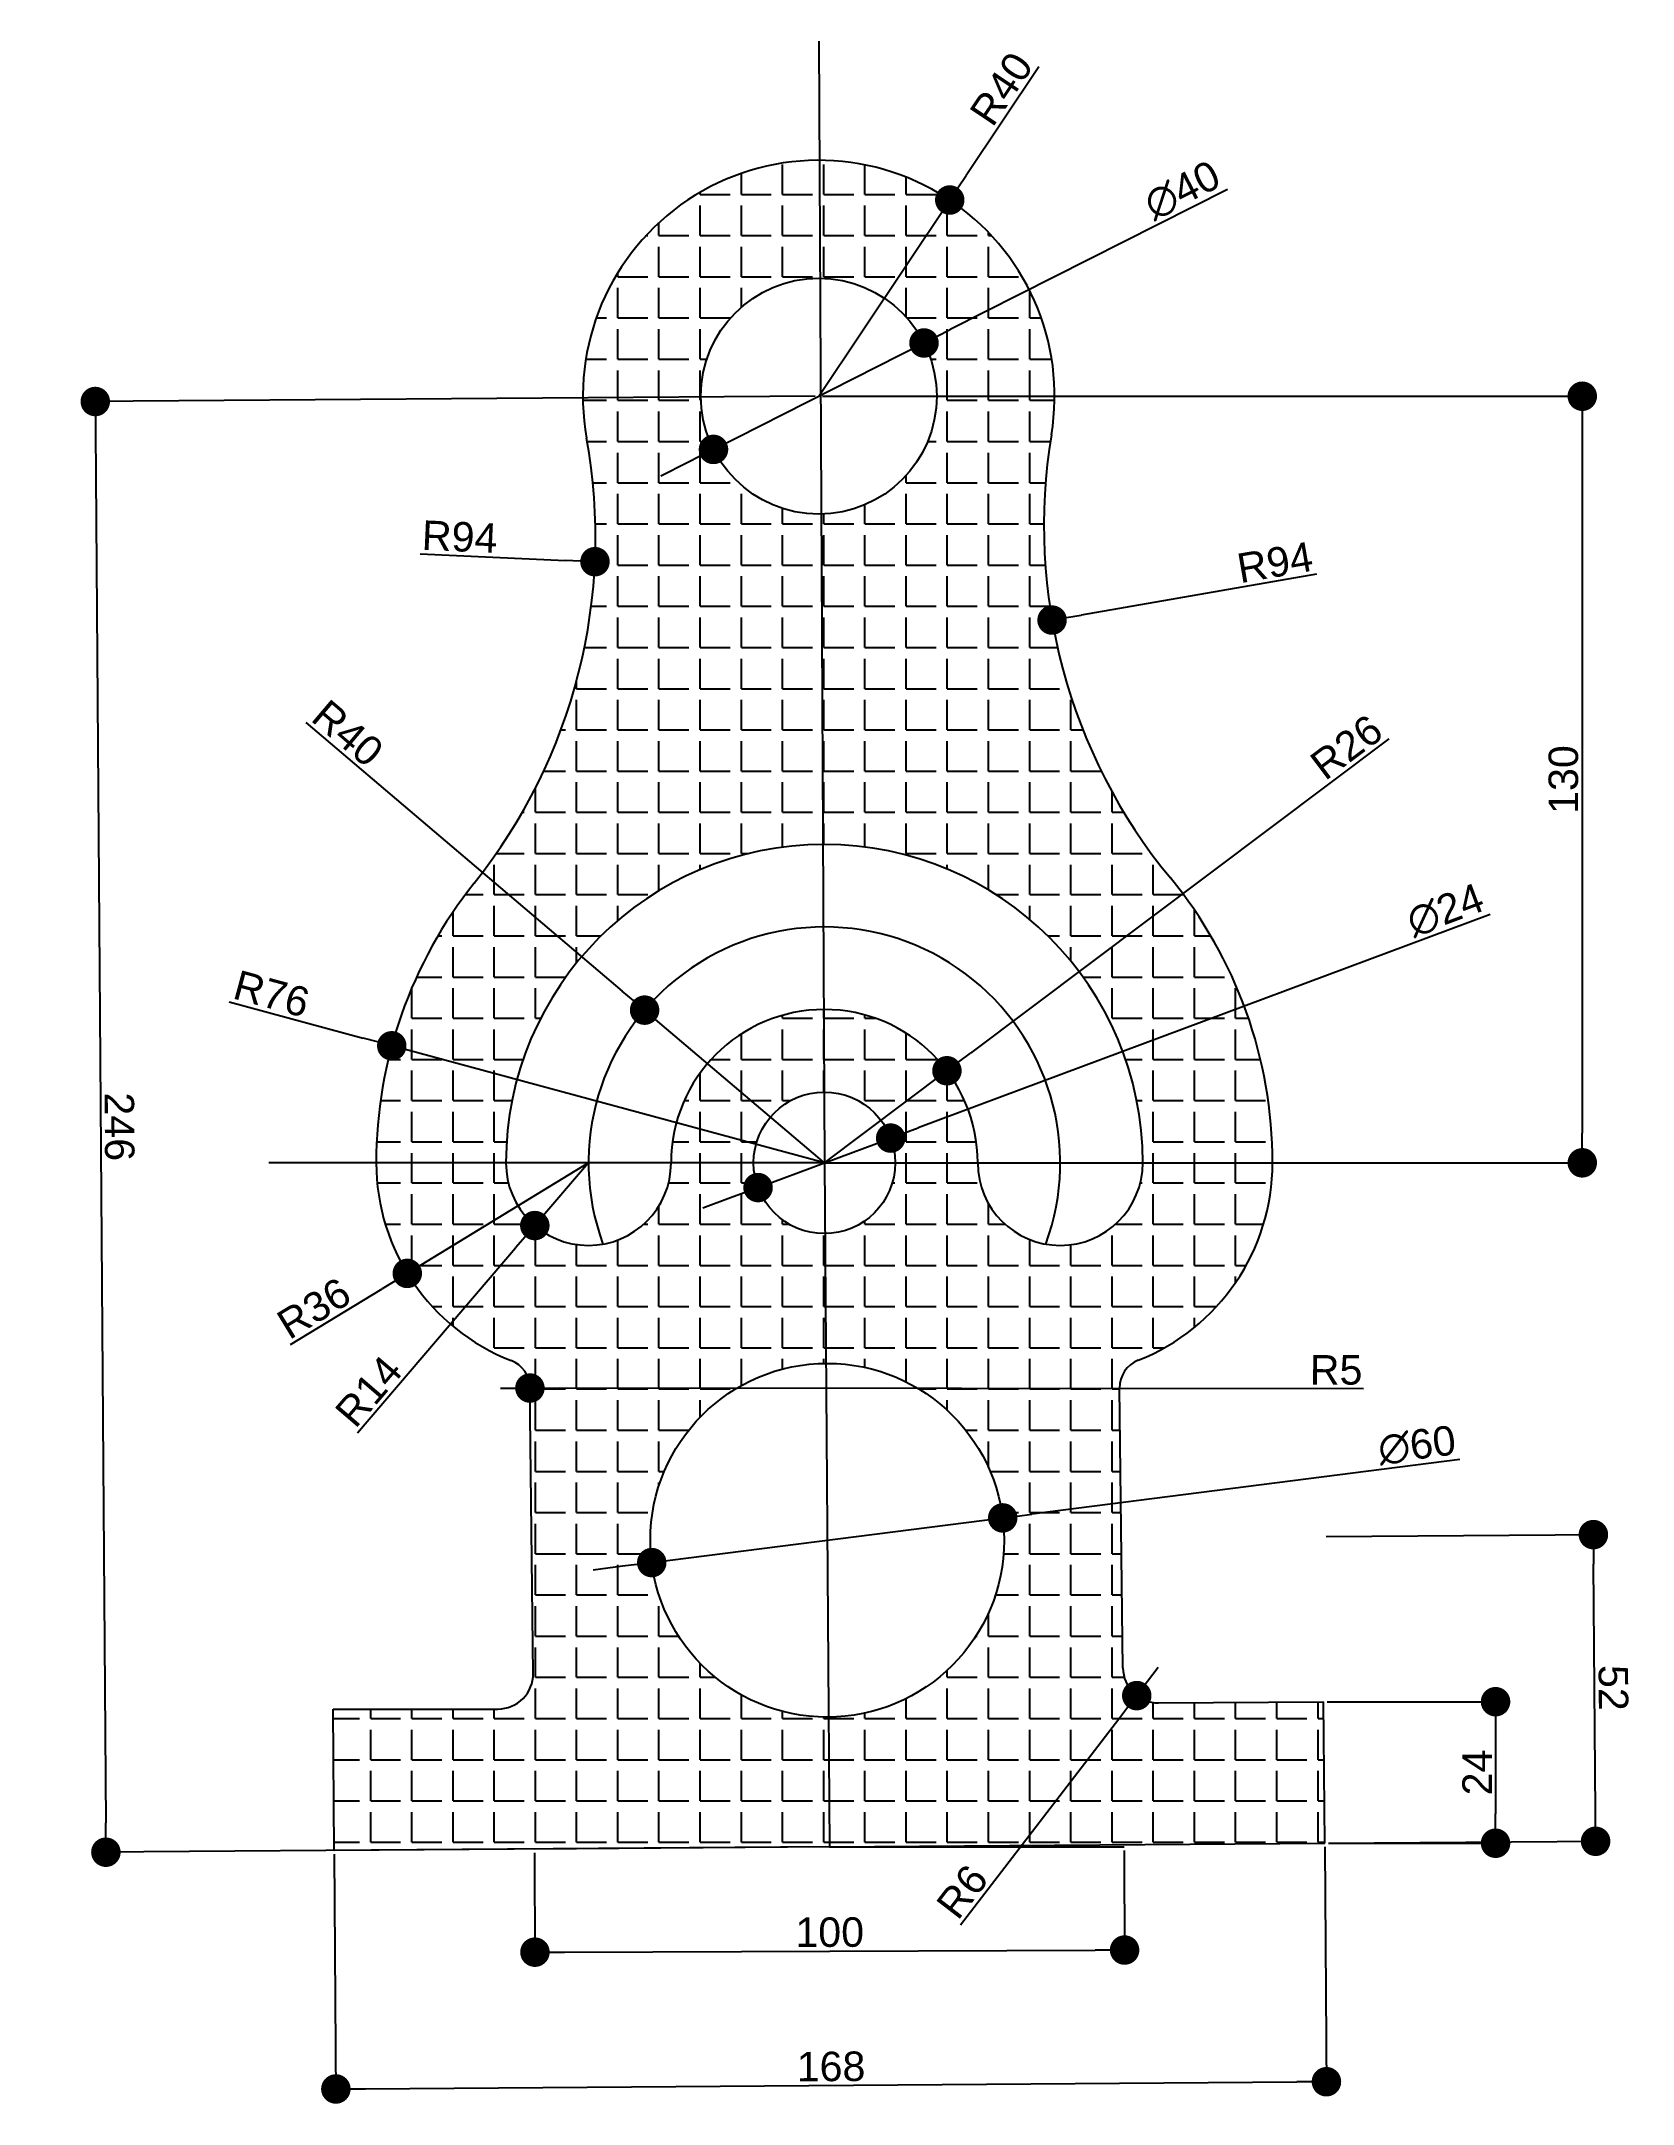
# Model space of a CAD drawing. Header units: millimetres. Extents: x 2934 to 3204, y 2086 to 2436.
import ezdxf

# ---------------------------------------------------------------- set-up
doc = ezdxf.new("R2010")
doc.units = ezdxf.units.MM
doc.styles.get("Standard").update_dxf_attribs({"font": 'arial.ttf'})
doc.dimstyles.new('ISO-25', dxfattribs={"dimtxt": 5, "dimasz": 5, "dimexe": 1.25, "dimexo": 0.625, "dimtad": 1, "dimtxsty": 'Standard', "dimblk": 'DOT', "dimcen": 2.5, "dimadec": 0, "dimazin": 0, "dimtfac": 1, "dimtmove": 0, "dimatfit": 3, "dimfxl": 1, "dimarcsym": 0})

# ---------------------------------------------------------------- blocks, each defined once
blk = doc.blocks.new('_Dot')
at = {"color": 0, "linetype": 'ByBlock', "lineweight": -2}
blk.add_line((-0.5, 0), (-1, 0), dxfattribs=at)
at = {"color": 0, "linetype": 'ByBlock', "const_width": 0.5}
blk.add_lwpolyline([(-0.25, 0, 1), (0.25, 0, 1)], format="xyb", close=True, dxfattribs=at)
blk = doc.blocks.new('*D4')
at = {"color": 0, "lineweight": -2, "transparency": 16777216}
for p, q in [((3134.89, 2410.66), (3087.88, 2386.89)), ((3047.72, 2366.58), (3083.42, 2384.63)), ((3043.26, 2364.32), (3038.8, 2362.06))]:
    blk.add_line(p, q, dxfattribs=at)
at = {"layer": 'Defpoints', "color": 0, "transparency": 16777216}
for p in [(3083.42, 2384.63), (3047.72, 2366.58)]:
    blk.add_point(p, dxfattribs=at)
at = {"color": 0, "lineweight": -2, "transparency": 16777216, "xscale": 5, "yscale": 5, "zscale": 5}
for p, rotation in [((3083.42, 2384.63), 206.8290911293705), ((3047.72, 2366.58), 26.82909112937051)]:
    blk.add_blockref('_Dot', p, dxfattribs=dict(at, rotation=rotation))
at = {"color": 0, "transparency": 16777216, "insert": (3127.22, 2410.5), "char_height": 5, "attachment_point": 5, "rotation": 26.8291}
blk.add_mtext('∅40', dxfattribs=at)
blk = doc.blocks.new('*D5')
at = {"color": 0, "lineweight": -2, "transparency": 16777216}
for p, q in [((3179.46, 2287.72), (3082.45, 2251.55)), ((3055.28, 2241.41), (3077.77, 2249.8)), ((3050.6, 2239.67), (3045.91, 2237.92))]:
    blk.add_line(p, q, dxfattribs=at)
at = {"layer": 'Defpoints', "color": 0, "transparency": 16777216}
for p in [(3077.77, 2249.8), (3055.28, 2241.41)]:
    blk.add_point(p, dxfattribs=at)
at = {"color": 0, "lineweight": -2, "transparency": 16777216, "xscale": 5, "yscale": 5, "zscale": 5}
for p, rotation in [((3077.77, 2249.8), 200.4532339669789), ((3055.28, 2241.41), 20.45323396697893)]:
    blk.add_blockref('_Dot', p, dxfattribs=dict(at, rotation=rotation))
at = {"color": 0, "transparency": 16777216, "insert": (3171.82, 2288.42), "char_height": 5, "attachment_point": 5, "rotation": 20.4532}
blk.add_mtext('∅24', dxfattribs=at)
blk = doc.blocks.new('*D6')
at = {"color": 0, "lineweight": -2, "transparency": 16777216}
for p, q in [((3174.3, 2195.28), (3101.73, 2186.03)), ((3037.25, 2177.82), (3096.77, 2185.4)), ((3032.29, 2177.19), (3027.33, 2176.55))]:
    blk.add_line(p, q, dxfattribs=at)
at = {"layer": 'Defpoints', "color": 0, "transparency": 16777216}
for p in [(3096.77, 2185.4), (3037.25, 2177.82)]:
    blk.add_point(p, dxfattribs=at)
at = {"color": 0, "lineweight": -2, "transparency": 16777216, "xscale": 5, "yscale": 5, "zscale": 5}
for p, rotation in [((3096.77, 2185.4), 187.2596180337873), ((3037.25, 2177.82), 7.259618033787341)]:
    blk.add_blockref('_Dot', p, dxfattribs=dict(at, rotation=rotation))
at = {"color": 0, "transparency": 16777216, "insert": (3167.02, 2197.69), "char_height": 5, "attachment_point": 5, "rotation": 7.2596}
blk.add_mtext('∅60', dxfattribs=at)
blk = doc.blocks.new('*D7')
at = {"color": 0, "lineweight": -2, "transparency": 16777216}
for p, q in [((3102.87, 2431.45), (3090.56, 2413.02)), ((3065.57, 2375.6), (3087.79, 2408.87))]:
    blk.add_line(p, q, dxfattribs=at)
at = {"layer": 'Defpoints', "color": 0, "transparency": 16777216}
for p in [(3087.79, 2408.87), (3065.57, 2375.6)]:
    blk.add_point(p, dxfattribs=at)
at = {"color": 0, "lineweight": -2, "transparency": 16777216, "xscale": 5, "yscale": 5, "zscale": 5, "rotation": 236.2632975177616}
blk.add_blockref('_Dot', (3087.79, 2408.87), dxfattribs=at)
at = {"color": 0, "transparency": 16777216, "insert": (3096.56, 2427.73), "char_height": 5, "attachment_point": 5, "rotation": 56.2633}
blk.add_mtext('R40', dxfattribs=at)
blk = doc.blocks.new('*D8')
at = {"color": 0, "lineweight": -2, "transparency": 16777216}
blk.add_line((3149.96, 2345.4), (3110.07, 2338.5), dxfattribs=at)
at = {"layer": 'Defpoints', "color": 0, "transparency": 16777216}
for p in [(3197.76, 2353.66), (3105.14, 2337.64)]:
    blk.add_point(p, dxfattribs=at)
at = {"color": 0, "lineweight": -2, "transparency": 16777216, "xscale": 5, "yscale": 5, "zscale": 5, "rotation": 189.8130965496545}
blk.add_blockref('_Dot', (3105.14, 2337.64), dxfattribs=at)
at = {"color": 0, "transparency": 16777216, "insert": (3142.93, 2347.4), "char_height": 5, "attachment_point": 5, "rotation": 9.8131}
blk.add_mtext('R94', dxfattribs=at)
blk = doc.blocks.new('*D9')
at = {"color": 0, "lineweight": -2, "transparency": 16777216}
blk.add_line((2997.95, 2348.87), (3022.63, 2347.77), dxfattribs=at)
at = {"layer": 'Defpoints', "color": 0, "transparency": 16777216}
for p in [(2933.72, 2351.73), (3027.62, 2347.54)]:
    blk.add_point(p, dxfattribs=at)
at = {"color": 0, "lineweight": -2, "transparency": 16777216, "xscale": 5, "yscale": 5, "zscale": 5, "rotation": 357.4495176875046}
blk.add_blockref('_Dot', (3027.62, 2347.54), dxfattribs=at)
at = {"color": 0, "transparency": 16777216, "insert": (3004.68, 2351.75), "char_height": 5, "attachment_point": 5, "rotation": 357.4495}
blk.add_mtext('R94', dxfattribs=at)
blk = doc.blocks.new('*D10')
at = {"color": 0, "lineweight": -2, "transparency": 16777216}
for p, q in [((2965.59, 2272.9), (2988.33, 2266.75)), ((3066.53, 2245.61), (2993.16, 2265.45))]:
    blk.add_line(p, q, dxfattribs=at)
at = {"layer": 'Defpoints', "color": 0, "transparency": 16777216}
for p in [(2993.16, 2265.45), (3066.53, 2245.61)]:
    blk.add_point(p, dxfattribs=at)
at = {"color": 0, "lineweight": -2, "transparency": 16777216, "xscale": 5, "yscale": 5, "zscale": 5, "rotation": 344.8682189826844}
blk.add_blockref('_Dot', (2993.16, 2265.45), dxfattribs=at)
at = {"color": 0, "transparency": 16777216, "insert": (2972.78, 2274.25), "char_height": 5, "attachment_point": 5, "rotation": 344.8682}
blk.add_mtext('R76', dxfattribs=at)
blk = doc.blocks.new('*D11')
at = {"color": 0, "lineweight": -2, "transparency": 16777216}
for p, q in [((3026.53, 2245.61), (2995.79, 2226.86)), ((2975.99, 2214.79), (2991.52, 2224.26))]:
    blk.add_line(p, q, dxfattribs=at)
at = {"layer": 'Defpoints', "color": 0, "transparency": 16777216}
for p in [(3026.53, 2245.61), (2995.79, 2226.86)]:
    blk.add_point(p, dxfattribs=at)
at = {"color": 0, "lineweight": -2, "transparency": 16777216, "xscale": 5, "yscale": 5, "zscale": 5, "rotation": 31.37629774953698}
blk.add_blockref('_Dot', (2995.79, 2226.86), dxfattribs=at)
at = {"color": 0, "transparency": 16777216, "insert": (2979.96, 2220.94), "char_height": 5, "attachment_point": 5, "rotation": 31.3763}
blk.add_mtext('R36', dxfattribs=at)
blk = doc.blocks.new('*D12')
at = {"color": 0, "lineweight": -2, "transparency": 16777216}
for p, q in [((3026.53, 2245.61), (3017.42, 2234.97)), ((2987.34, 2199.84), (3014.17, 2231.17))]:
    blk.add_line(p, q, dxfattribs=at)
at = {"layer": 'Defpoints', "color": 0, "transparency": 16777216}
for p in [(3026.53, 2245.61), (3017.42, 2234.97)]:
    blk.add_point(p, dxfattribs=at)
at = {"color": 0, "lineweight": -2, "transparency": 16777216, "xscale": 5, "yscale": 5, "zscale": 5, "rotation": 49.43070778597207}
blk.add_blockref('_Dot', (3017.42, 2234.97), dxfattribs=at)
at = {"color": 0, "transparency": 16777216, "insert": (2989.24, 2206.88), "char_height": 5, "attachment_point": 5, "rotation": 49.4307}
blk.add_mtext('R14', dxfattribs=at)
blk = doc.blocks.new('*D13')
at = {"color": 0, "lineweight": -2, "transparency": 16777216}
for p, q in [((2978.61, 2320.29), (3032.23, 2274.74)), ((3066.53, 2245.61), (3036.04, 2271.5))]:
    blk.add_line(p, q, dxfattribs=at)
at = {"layer": 'Defpoints', "color": 0, "transparency": 16777216}
for p in [(3036.04, 2271.5), (3066.53, 2245.61)]:
    blk.add_point(p, dxfattribs=at)
at = {"color": 0, "lineweight": -2, "transparency": 16777216, "xscale": 5, "yscale": 5, "zscale": 5, "rotation": 319.6537967085457}
blk.add_blockref('_Dot', (3036.04, 2271.5), dxfattribs=at)
at = {"color": 0, "transparency": 16777216, "insert": (2985.69, 2318.44), "char_height": 5, "attachment_point": 5, "rotation": 319.6538}
blk.add_mtext('R40', dxfattribs=at)
blk = doc.blocks.new('*D14')
at = {"color": 0, "lineweight": -2, "transparency": 16777216}
for p, q in [((3162.27, 2317.52), (3091.31, 2264.22)), ((3066.53, 2245.61), (3087.31, 2261.22))]:
    blk.add_line(p, q, dxfattribs=at)
at = {"layer": 'Defpoints', "color": 0, "transparency": 16777216}
for p in [(3087.31, 2261.22), (3066.53, 2245.61)]:
    blk.add_point(p, dxfattribs=at)
at = {"color": 0, "lineweight": -2, "transparency": 16777216, "xscale": 5, "yscale": 5, "zscale": 5, "rotation": 216.9126561459694}
blk.add_blockref('_Dot', (3087.31, 2261.22), dxfattribs=at)
at = {"color": 0, "transparency": 16777216, "insert": (3155.08, 2316.1), "char_height": 5, "attachment_point": 5, "rotation": 36.9127}
blk.add_mtext('R26', dxfattribs=at)
blk = doc.blocks.new('*D16')
at = {"color": 0, "lineweight": -2, "transparency": 16777216}
for p, q in [((3011.59, 2207.42), (3016.59, 2207.42)), ((3157.98, 2207.3), (3021.59, 2207.41))]:
    blk.add_line(p, q, dxfattribs=at)
blk.add_arc((3011.59, 2207.42), 5, 345.6264, 353.5112, dxfattribs=at)
at = {"layer": 'Defpoints', "color": 0, "transparency": 16777216}
for p in [(3011.59, 2207.42), (3016.59, 2207.42)]:
    blk.add_point(p, dxfattribs=at)
at = {"color": 0, "lineweight": -2, "transparency": 16777216, "xscale": 5, "yscale": 5, "zscale": 5, "rotation": 179.9503484789631}
blk.add_blockref('_Dot', (3016.59, 2207.42), dxfattribs=at)
at = {"color": 0, "transparency": 16777216, "insert": (3153.31, 2210.47), "char_height": 5, "attachment_point": 5, "rotation": 359.9503}
blk.add_mtext('R5', dxfattribs=at)
blk = doc.blocks.new('*D17')
at = {"color": 0, "lineweight": -2, "transparency": 16777216}
for p, q in [((3123.15, 2160.02), (3119.5, 2155.26)), ((3089.61, 2116.39), (3116.45, 2151.3))]:
    blk.add_line(p, q, dxfattribs=at)
at = {"layer": 'Defpoints', "color": 0, "transparency": 16777216}
for p in [(3123.15, 2160.02), (3119.5, 2155.26)]:
    blk.add_point(p, dxfattribs=at)
at = {"color": 0, "lineweight": -2, "transparency": 16777216, "xscale": 5, "yscale": 5, "zscale": 5, "rotation": 52.44265715087083}
blk.add_blockref('_Dot', (3119.5, 2155.26), dxfattribs=at)
at = {"color": 0, "transparency": 16777216, "insert": (3089.92, 2122.02), "char_height": 5, "attachment_point": 5, "rotation": 52.4427}
blk.add_mtext('R6', dxfattribs=at)
blk = doc.blocks.new('*D18')
at = {"color": 0, "lineweight": -2, "transparency": 16777216}
for p, q in [((3017.38, 2128.62), (3017.45, 2110.51)), ((3117.38, 2128.98), (3117.45, 2110.87)), ((3022.44, 2111.78), (3112.44, 2112.11))]:
    blk.add_line(p, q, dxfattribs=at)
at = {"layer": 'Defpoints', "color": 0, "transparency": 16777216}
for p in [(3017.38, 2129.24), (3117.38, 2129.61), (3117.44, 2112.12)]:
    blk.add_point(p, dxfattribs=at)
at = {"color": 0, "lineweight": -2, "transparency": 16777216, "xscale": 5, "yscale": 5, "zscale": 5}
for p, rotation in [((3017.44, 2111.76), 180.2101752076028), ((3117.44, 2112.12), 0.2101752076028109)]:
    blk.add_blockref('_Dot', p, dxfattribs=dict(at, rotation=rotation))
at = {"color": 0, "transparency": 16777216, "insert": (3067.43, 2115.12), "char_height": 5, "attachment_point": 5, "rotation": 0.2102}
blk.add_mtext('100', dxfattribs=at)
blk = doc.blocks.new('*D19')
at = {"color": 0, "lineweight": -2, "transparency": 16777216}
for p, q in [((2983.38, 2128.37), (2983.68, 2087.31)), ((3151.38, 2129.6), (3151.68, 2088.54)), ((2988.68, 2088.59), (3146.67, 2089.75))]:
    blk.add_line(p, q, dxfattribs=at)
at = {"layer": 'Defpoints', "color": 0, "transparency": 16777216}
for p in [(3151.37, 2130.23), (2983.38, 2128.99), (3151.67, 2089.79)]:
    blk.add_point(p, dxfattribs=at)
at = {"color": 0, "lineweight": -2, "transparency": 16777216, "xscale": 5, "yscale": 5, "zscale": 5}
for p, rotation in [((3151.67, 2089.79), 0.4203504152056982), ((2983.68, 2088.56), 180.4203504152057)]:
    blk.add_blockref('_Dot', p, dxfattribs=dict(at, rotation=rotation))
at = {"color": 0, "transparency": 16777216, "insert": (3067.65, 2092.35), "char_height": 5, "attachment_point": 5, "rotation": 0.4204}
blk.add_mtext('168', dxfattribs=at)
blk = doc.blocks.new('*D20')
at = {"color": 0, "lineweight": -2, "transparency": 16777216}
for p, q in [((3151.82, 2154.23), (3181.6, 2154.23)), ((3180.35, 2149.23), (3180.35, 2135.23)), ((3152, 2130.23), (3181.6, 2130.23))]:
    blk.add_line(p, q, dxfattribs=at)
at = {"layer": 'Defpoints', "color": 0, "transparency": 16777216}
for p in [(3151.2, 2154.23), (3151.37, 2130.23), (3180.35, 2130.23)]:
    blk.add_point(p, dxfattribs=at)
at = {"color": 0, "lineweight": -2, "transparency": 16777216, "xscale": 5, "yscale": 5, "zscale": 5}
for p, rotation in [((3180.35, 2154.23), 90), ((3180.35, 2130.23), 270)]:
    blk.add_blockref('_Dot', p, dxfattribs=dict(at, rotation=rotation))
at = {"color": 0, "transparency": 16777216, "insert": (3177.22, 2142.23), "char_height": 5, "attachment_point": 5, "rotation": 90}
blk.add_mtext('24', dxfattribs=at)
blk = doc.blocks.new('*D21')
at = {"color": 0, "lineweight": -2, "transparency": 16777216}
for p, q in [((3151.62, 2182.23), (3198.19, 2182.57)), ((3197.28, 2135.56), (3196.98, 2177.56)), ((3152, 2130.23), (3198.57, 2130.57))]:
    blk.add_line(p, q, dxfattribs=at)
at = {"layer": 'Defpoints', "color": 0, "transparency": 16777216}
for p in [(3196.94, 2182.56), (3150.99, 2182.22), (3151.37, 2130.23)]:
    blk.add_point(p, dxfattribs=at)
at = {"color": 0, "lineweight": -2, "transparency": 16777216, "xscale": 5, "yscale": 5, "zscale": 5}
for p, rotation in [((3196.94, 2182.56), 90.4203504152065), ((3197.32, 2130.56), 270.4203504152065)]:
    blk.add_blockref('_Dot', p, dxfattribs=dict(at, rotation=rotation))
at = {"color": 0, "transparency": 16777216, "insert": (3200.31, 2156.58), "char_height": 5, "attachment_point": 5, "rotation": 270.4204}
blk.add_mtext('52', dxfattribs=at)
blk = doc.blocks.new('*D22')
at = {"color": 0, "lineweight": -2, "transparency": 16777216}
for p, q in [((3066.2, 2375.6), (3196.31, 2375.6)), ((3195.06, 2370.6), (3195.06, 2250.61)), ((3067.15, 2245.61), (3196.31, 2245.61))]:
    blk.add_line(p, q, dxfattribs=at)
at = {"layer": 'Defpoints', "color": 0, "transparency": 16777216}
for p in [(3065.57, 2375.6), (3066.53, 2245.61), (3195.06, 2245.61)]:
    blk.add_point(p, dxfattribs=at)
at = {"color": 0, "lineweight": -2, "transparency": 16777216, "xscale": 5, "yscale": 5, "zscale": 5}
for p, rotation in [((3195.06, 2375.6), 90), ((3195.06, 2245.61), 270)]:
    blk.add_blockref('_Dot', p, dxfattribs=dict(at, rotation=rotation))
at = {"color": 0, "transparency": 16777216, "insert": (3191.88, 2310.6), "char_height": 5, "attachment_point": 5, "rotation": 90}
blk.add_mtext('130', dxfattribs=at)
blk = doc.blocks.new('*D23')
at = {"color": 0, "lineweight": -2, "transparency": 16777216}
for p, q in [((3064.95, 2375.6), (2941.63, 2374.69)), ((2942.91, 2369.7), (2944.65, 2133.71)), ((3066.75, 2129.61), (2943.43, 2128.7))]:
    blk.add_line(p, q, dxfattribs=at)
at = {"layer": 'Defpoints', "color": 0, "transparency": 16777216}
for p in [(3065.57, 2375.6), (2944.68, 2128.71), (3067.38, 2129.61)]:
    blk.add_point(p, dxfattribs=at)
at = {"color": 0, "lineweight": -2, "transparency": 16777216, "xscale": 5, "yscale": 5, "zscale": 5}
for p, rotation in [((2942.88, 2374.7), 90.42035041520617), ((2944.68, 2128.71), 270.4203504152062)]:
    blk.add_blockref('_Dot', p, dxfattribs=dict(at, rotation=rotation))
at = {"color": 0, "transparency": 16777216, "insert": (2946.96, 2251.73), "char_height": 5, "attachment_point": 5, "rotation": 270.4204}
blk.add_mtext('246', dxfattribs=at)

msp = doc.modelspace()

# ---------------------------------------------------------------- hatches: boundary and pattern name
h = msp.add_hatch()
h.set_pattern_fill('ANGLE', color=256)
h.set_pattern_definition([(0, (0, 0), (0, 6.985), [5.08, -1.905]), (90, (0, 0), (-6.985, 4e-16), [5.08, -1.905])])
h.paths.add_polyline_path([(3065.718, 2355.604, -0.416364), (3045.572, 2375.603, -1), (3085.572, 2375.603, -0.4120664), (3065.718, 2355.604), (3066.129, 2299.605, -0.416364), (3120.525, 2245.606), (3142.525, 2245.606, 0.1739306), (3125.197, 2293.915, -0.2166188), (3105.032, 2369.054, 1.1884478), (3026.212, 2368.476, -0.2166188), (3007.152, 2293.049, 0.1701538), (2990.525, 2245.606), (3012.525, 2245.606, -0.4120664), (3066.129, 2299.605)])
h.paths.add_polyline_path([(3066.614, 2233.607, -0.416364), (3054.525, 2245.606), (3040.525, 2245.606, -1), (3012.525, 2245.606), (2990.525, 2245.606, 0.3087739), (3013.412, 2212.08, -0.3055594), (3016.59, 2207.482), (3017.159, 2159.09, -0.4189554), (3011.159, 2152.993), (2983.236, 2152.993), (2983.379, 2128.993), (3067.377, 2129.61), (3067.215, 2151.609, -0.416203), (3037.011, 2181.608, -0.4119058), (3066.775, 2211.607)])
h.paths.add_polyline_path([(3142.525, 2245.606), (3120.525, 2245.606, -1), (3092.525, 2245.606), (3078.525, 2245.606, -0.4120664), (3066.614, 2233.607), (3066.775, 2211.607, -0.416525), (3097.011, 2181.608, -0.4122269), (3067.215, 2151.609), (3067.377, 2129.61), (3151.374, 2130.226), (3151.198, 2154.225), (3123.198, 2154.02, -0.4115198), (3117.154, 2159.92), (3116.587, 2207.413, -0.311138), (3119.75, 2212.124, 0.3078672)])
h.paths.add_polyline_path([(3066.335, 2271.606), (3066.437, 2257.606, -0.416364), (3078.525, 2245.606), (3092.525, 2245.606, 0.416364)], flags=17)
h.paths.add_polyline_path([(3066.335, 2271.606, 0.4120664), (3040.525, 2245.606), (3054.525, 2245.606, -0.4120664), (3066.437, 2257.606)], flags=17)

# ---------------------------------------------------------------- linework, layer by layer
for p, q in [((3065.572, 2435.793), (3066.525, 2245.606)), ((3066.525, 2245.606), (2972.332, 2245.606)), ((3066.525, 2245.606), (3171.322, 2245.606)), ((3066.525, 2245.606), (3067.377, 2129.61)), ((3017.159, 2159.037), (3016.59, 2207.482)), ((3117.154, 2159.976), (3116.587, 2207.413)), ((2983.379, 2128.993), (2983.236, 2152.993)), ((2983.236, 2152.993), (3011.159, 2152.993)), ((3123.198, 2154.02), (3151.198, 2154.225)), ((3151.374, 2130.226), (3151.198, 2154.225)), ((3067.377, 2129.61), (3151.374, 2130.226)), ((3067.377, 2129.61), (2983.379, 2128.993)), ((3067.377, 2129.61), (3017.378, 2129.243)), ((3067.377, 2129.61), (3117.377, 2129.61))]:
    msp.add_line(p, q)
for centre, radius in [((3065.572, 2375.603), 20), ((3066.525, 2245.606), 12), ((3067.011, 2181.608), 30)]:
    msp.add_circle(centre, radius)
for centre, radius, start, end in [((3065.572, 2375.603), 40, 350.57712, 190.26358), ((2933.716, 2351.727), 94, 321.37357, 10.26358), ((3197.764, 2353.665), 94, 170.57712, 219.46713), ((3066.525, 2245.606), 54, 0, 180), ((3066.525, 2245.606), 76, 141.37357, 180), ((3066.525, 2245.606), 76, 0, 39.46713), ((3066.525, 2245.606), 40, 339.84268, 200.15732), ((3066.525, 2245.606), 26, 0, 180), ((3026.525, 2245.606), 36, 180, 248.63729), ((3026.525, 2245.606), 14, 180, 0), ((3106.525, 2245.606), 14, 180, 0), ((3106.525, 2245.606), 36, 291.55247, 0), ((3011.59, 2207.423), 5, 0.67319, 68.63729), ((3121.587, 2207.473), 5, 111.55247, 180.68408), ((3011.159, 2158.993), 6, 270, 0.42035), ((3123.154, 2160.02), 6, 180.42035, 270.42035)]:
    msp.add_arc(centre, radius, start, end)

# ---------------------------------------------------------------- dimensions: what is measured, and where the dimension line sits
for center, mpoint, picture, middle in [((3065.572, 2375.603), (3087.787, 2408.867), '*D7', (3099.206, 2425.965)), ((2933.716, 2351.727), (3027.623, 2347.544), '*D9', (3004.535, 2348.573)), ((3197.764, 2353.665), (3105.139, 2337.644), '*D8', (3143.467, 2344.273)), ((3066.525, 2245.606), (3036.04, 2271.503), '*D13', (2983.634, 2316.019)), ((3066.525, 2245.606), (3087.314, 2261.222), '*D14', (3156.992, 2313.562)), ((3066.525, 2245.606), (2993.161, 2265.446), '*D10', (2971.954, 2271.18)), ((3026.525, 2245.606), (3017.42, 2234.972), '*D12', (2991.625, 2204.844)), ((3011.59, 2207.423), (3016.59, 2207.419), '*D16', (3153.303, 2207.301)), ((3123.154, 2160.02), (3119.496, 2155.263), '*D17', (3092.444, 2120.081))]:
    dim = msp.add_radius_dim(center=center, mpoint=mpoint, dimstyle='ISO-25')
    dim.commit()
    dim.dimension.update_dxf_attribs({"geometry": picture, "text_midpoint": middle, "dimtype": 164})
for p1, p2, picture, middle in [((3047.725, 2366.576), (3083.419, 2384.63), '*D4', (3128.714, 2407.539)), ((3055.282, 2241.413), (3077.769, 2249.8), '*D5', (3172.975, 2285.307)), ((3037.252, 2177.817), (3096.771, 2185.399), '*D6', (3167.443, 2194.402))]:
    dim = msp.add_diameter_dim_2p(p1=p1, p2=p2, dimstyle='ISO-25')
    dim.commit()
    dim.dimension.update_dxf_attribs({"geometry": picture, "text_midpoint": middle, "dimtype": 163})
for p1, p2, distance, picture, middle in [((3065.572, 2375.603), (3067.377, 2129.61), -122.698, '*D23', (2946.957, 2251.729)), ((3151.374, 2130.226), (3150.993, 2182.223), -45.949, '*D21', (3200.309, 2156.585)), ((2983.379, 2128.993), (3151.374, 2130.226), -40.438, '*D19', (3067.65, 2092.35)), ((3017.378, 2129.243), (3117.377, 2129.61), -17.486, '*D18', (3067.43, 2115.119))]:
    dim = msp.add_aligned_dim(p1=p1, p2=p2, distance=distance, dimstyle='ISO-25')
    dim.commit()
    dim.dimension.update_dxf_attribs({"geometry": picture, "text_midpoint": middle})
for base, p1, p2, picture, middle in [((3195.057, 2245.606), (3065.572, 2375.603), (3066.525, 2245.606), '*D22', (3191.877, 2310.605)), ((3180.351, 2130.226), (3151.198, 2154.225), (3151.374, 2130.226), '*D20', (3177.216, 2142.226))]:
    dim = msp.add_linear_dim(base=base, p1=p1, p2=p2, angle=90, dimstyle='ISO-25')
    dim.commit()
    dim.dimension.update_dxf_attribs({"geometry": picture, "text_midpoint": middle})
dim = msp.add_radius_dim(center=(3026.525, 2245.606), mpoint=(2995.79, 2226.863), dimstyle='ISO-25')
dim.commit()
dim.dimension.update_dxf_attribs({"geometry": '*D11', "text_midpoint": (2979.964, 2220.936)})

doc.saveas('drawing.dxf')
